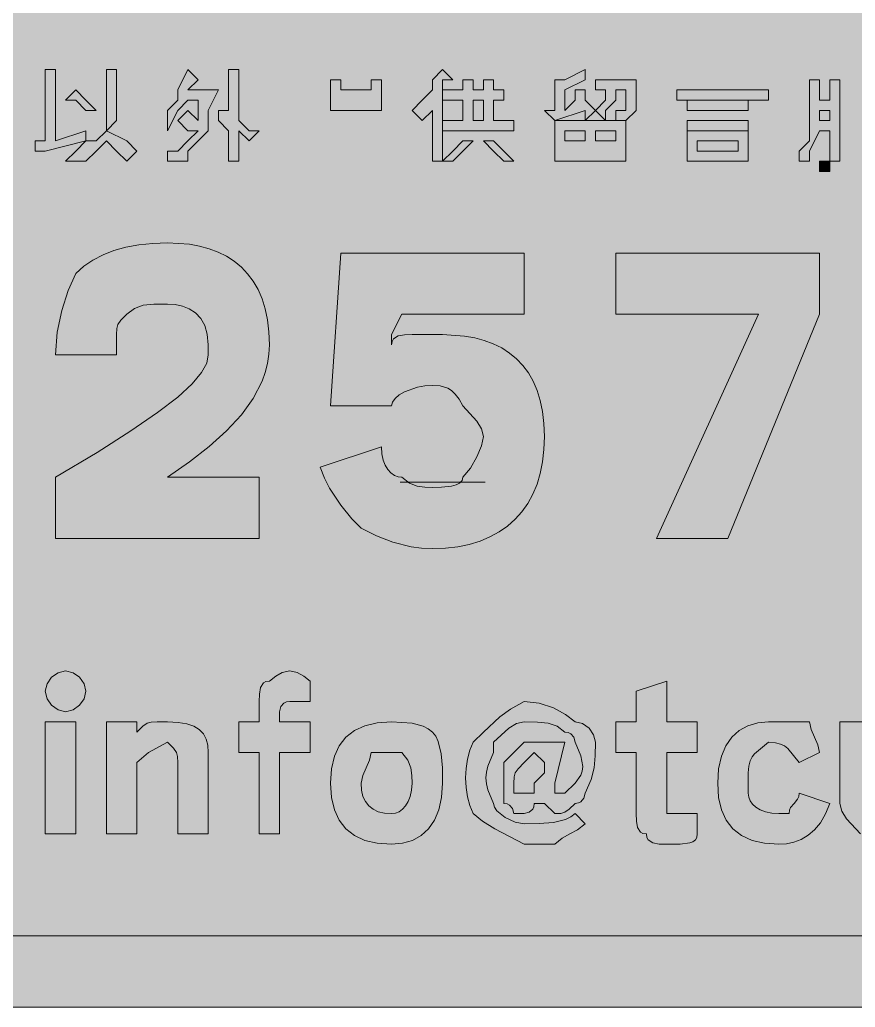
# Model space of a CAD drawing. Header units: metres. Extents: x 49 to 517, y 9 to 262.
# Drawn here: x 138.1 to 236.6, y 9.1 to 125.4 of the extents above; entities that cross this region are included whole.
import ezdxf

# ---------------------------------------------------------------- set-up
doc = ezdxf.new("R2010")
doc.units = ezdxf.units.M
for name, color, linetype, true_color in [('FILL_LIME_00FF00', 7, 'Continuous', 0x00ff00), ('FILL_WHITE_FFFFFF', 7, 'Continuous', 0xffffff), ('STROKE_LIME_00FF00', 7, 'Continuous', 0x00ff00)]:
    doc.layers.add(name, color=color, linetype=linetype, true_color=true_color)

msp = doc.modelspace()

# ---------------------------------------------------------------- hatches: boundary and pattern name
at = {"layer": 'FILL_LIME_00FF00', "true_color": 0x00ff00}
h = msp.add_hatch(color=7, dxfattribs=at)
h.dxf.hatch_style = 1
h.paths.add_polyline_path([(500.15, 262.26), (501.64, 262.08), (503.18, 261.75), (504.75, 261.27), (506.32, 260.62), (507.86, 259.79), (509.35, 258.76), (510.75, 257.52), (512.04, 256.12), (513.21, 254.61), (514.23, 253.03), (515.1, 251.37), (515.8, 249.66), (516.32, 247.9), (516.64, 246.12), (516.75, 244.32), (516.75, 27.12), (516.56, 25.32), (516.15, 23.52), (515.74, 21.72), (515.55, 19.92), (514.63, 18.31), (513.6, 16.92), (510.75, 13.92), (509.64, 12.85), (508.2, 11.67), (507.39, 11.14), (506.53, 10.71), (505.65, 10.43), (504.75, 10.32), (502.97, 9.63), (501.3, 9.27), (498.75, 9.12), (66.75, 9.12), (64.95, 9.18), (63.17, 9.36), (61.41, 9.69), (59.7, 10.17), (58.04, 10.82), (56.46, 11.65), (54.95, 12.68), (53.55, 13.92), (52.31, 15.32), (51.28, 16.83), (50.45, 18.41), (49.8, 20.07), (49.32, 21.78), (48.99, 23.54), (48.81, 25.32), (48.75, 27.12), (48.75, 244.32), (48.81, 246.12), (48.99, 247.9), (49.32, 249.66), (49.8, 251.37), (50.45, 253.03), (51.28, 254.61), (52.31, 256.12), (53.55, 257.52), (54.95, 258.76), (56.46, 259.79), (58.04, 260.62), (59.7, 261.27), (61.41, 261.75), (63.17, 262.08), (64.95, 262.26), (66.75, 262.32), (498.75, 262.32), (500.15, 262.26)])
h.paths.add_polyline_path([(64.96, 253.7), (63.22, 253.09), (61.6, 252.15), (60.15, 250.92), (58.92, 249.47), (57.97, 247.84), (57.37, 246.11), (57.21, 245.22), (57.15, 244.32), (57.15, 27.12), (57.34, 26.22), (57.75, 25.32), (58.16, 24.42), (58.35, 23.52), (58.56, 22.62), (59.1, 21.72), (60.75, 19.92), (61.86, 19.04), (63.3, 18.27), (64.97, 17.73), (66.75, 17.52), (498.75, 17.52), (499.86, 17.73), (501.3, 18.27), (504.75, 19.92), (505.63, 21.72), (506.4, 23.52), (506.94, 25.32), (507.15, 27.12), (507.15, 244.32), (507.15, 247.92), (506.44, 248.8), (505.95, 249.57), (505.46, 250.11), (505.15, 250.27), (504.75, 250.32), (502.97, 251.89), (501.3, 253.02), (499.86, 253.69), (498.75, 253.92), (66.75, 253.92), (65.85, 253.86), (64.96, 253.7)], flags=16)
h = msp.add_hatch(color=7, dxfattribs=at)
h.dxf.hatch_style = 1
h.paths.add_polyline_path([(139.95, 111.12), (141.15, 111.12), (141.15, 119.52), (142.35, 119.52), (142.35, 118.32), (142.35, 111.12), (145.95, 112.32), (145.95, 111.12), (141.15, 109.92), (139.95, 109.92), (139.95, 111.12)])
h = msp.add_hatch(color=7, dxfattribs=at)
h.dxf.hatch_style = 1
h.paths.add_polyline_path([(148.35, 115.92), (148.35, 117.12), (148.35, 119.52), (149.55, 119.52), (149.55, 118.32), (149.55, 117.12), (149.55, 114.72), (149.55, 113.52), (148.35, 112.32), (148.35, 113.52), (148.35, 114.72), (148.35, 115.92)])
h = msp.add_hatch(color=7, dxfattribs=at)
h.dxf.hatch_style = 1
h.paths.add_polyline_path([(159.15, 118.32), (157.95, 117.12), (160.35, 117.12), (161.55, 117.12), (160.35, 114.72), (160.35, 113.52), (160.35, 112.32), (159.15, 111.12), (157.95, 109.92), (157.95, 108.72), (156.75, 108.72), (155.55, 108.72), (155.55, 109.92), (156.75, 109.92), (157.95, 111.12), (159.15, 112.32), (157.95, 112.32), (156.75, 113.52), (157.95, 114.72), (159.15, 113.52), (159.15, 114.72), (159.15, 115.92), (157.95, 115.92), (156.75, 114.72), (155.55, 112.32), (155.55, 113.52), (155.55, 114.72), (156.75, 115.92), (156.75, 117.12), (157.95, 119.52), (159.15, 118.32)])
h = msp.add_hatch(color=7, dxfattribs=at)
h.dxf.hatch_style = 1
h.paths.add_polyline_path([(163.95, 118.32), (163.95, 113.52), (165.15, 112.32), (166.35, 112.32), (165.15, 111.12), (163.95, 112.32), (163.95, 108.72), (162.75, 108.72), (162.75, 112.32), (161.55, 113.52), (161.55, 114.72), (162.75, 114.72), (162.75, 119.52), (163.95, 119.52), (163.95, 118.32)])
h = msp.add_hatch(color=7, dxfattribs=at)
h.dxf.hatch_style = 1
h.paths.add_polyline_path([(185.55, 115.92), (186.75, 117.12), (186.75, 118.32), (187.95, 119.52), (189.15, 118.32), (187.95, 118.32), (187.95, 115.92), (187.95, 108.72), (186.75, 108.72), (186.75, 114.72), (185.55, 113.52), (184.35, 114.72), (185.55, 115.92)])
h = msp.add_hatch(color=7, dxfattribs=at)
h.dxf.hatch_style = 1
h.paths.add_polyline_path([(202.35, 118.32), (204.75, 119.52), (204.75, 118.32), (202.35, 117.12), (202.35, 114.72), (203.55, 115.92), (203.55, 117.12), (204.75, 117.12), (204.75, 115.92), (205.95, 114.72), (204.75, 113.52), (204.75, 114.72), (201.15, 113.52), (199.95, 114.72), (201.15, 114.72), (201.15, 118.32), (202.35, 118.32)])
h = msp.add_hatch(color=7, dxfattribs=at)
h.dxf.hatch_style = 1
h.paths.add_polyline_path([(180.75, 114.72), (174.75, 114.72), (174.75, 118.32), (175.95, 118.32), (175.95, 117.12), (179.55, 117.12), (179.55, 118.32), (180.75, 118.32), (180.75, 114.72)])
h = msp.add_hatch(color=7, dxfattribs=at)
h.dxf.hatch_style = 1
h.paths.add_polyline_path([(190.35, 118.32), (191.55, 118.32), (191.55, 117.12), (192.75, 117.12), (192.75, 118.32), (193.95, 118.32), (193.95, 117.12), (195.15, 117.12), (195.15, 115.92), (193.95, 115.92), (193.95, 113.52), (196.35, 113.52), (196.35, 112.32), (187.95, 112.32), (187.95, 113.52), (190.35, 113.52), (190.35, 115.92), (187.95, 115.92), (187.95, 117.12), (190.35, 117.12), (190.35, 118.32)])
h.paths.add_polyline_path([(192.75, 115.92), (191.55, 115.92), (191.55, 113.52), (192.75, 113.52), (192.75, 115.92)], flags=16)
h = msp.add_hatch(color=7, dxfattribs=at)
h.dxf.hatch_style = 1
h.paths.add_polyline_path([(210.75, 118.32), (210.75, 115.92), (210.75, 114.72), (209.55, 113.52), (208.35, 113.52), (208.35, 114.72), (209.55, 114.72), (209.55, 115.92), (209.55, 117.12), (208.35, 117.12), (208.35, 115.92), (207.15, 114.72), (207.15, 113.52), (205.95, 114.72), (207.15, 115.92), (207.15, 117.12), (205.95, 117.12), (205.95, 118.32), (210.75, 118.32)])
h = msp.add_hatch(color=7, dxfattribs=at)
h.dxf.hatch_style = 1
h.paths.add_polyline_path([(231.15, 108.72), (229.95, 108.72), (229.95, 109.92), (231.15, 111.12), (231.15, 112.32), (231.15, 113.52), (231.15, 118.32), (232.35, 118.32), (232.35, 115.92), (233.55, 115.92), (233.55, 118.32), (234.75, 118.32), (234.75, 109.92), (234.75, 108.72), (233.55, 108.72), (233.55, 109.92), (233.55, 112.32), (232.35, 112.32), (231.15, 109.92), (231.15, 108.72)])
h.paths.add_polyline_path([(232.35, 114.72), (232.35, 113.52), (233.55, 113.52), (233.55, 114.72), (232.35, 114.72)], flags=16)
h = msp.add_hatch(color=7, dxfattribs=at)
h.dxf.hatch_style = 1
h.paths.add_polyline_path([(145.95, 115.92), (147.15, 114.72), (145.95, 114.72), (144.75, 115.92), (143.55, 115.92), (144.75, 117.12), (145.95, 115.92)])
h = msp.add_hatch(color=7, dxfattribs=at)
h.dxf.hatch_style = 1
h.paths.add_polyline_path([(226.35, 117.12), (226.35, 115.92), (215.55, 115.92), (215.55, 117.12), (226.35, 117.12)])
h = msp.add_hatch(color=7, dxfattribs=at)
h.dxf.hatch_style = 1
h.paths.add_polyline_path([(223.95, 115.92), (223.95, 114.72), (216.75, 114.72), (216.75, 115.92), (223.95, 115.92)])
h = msp.add_hatch(color=7, dxfattribs=at)
h.dxf.hatch_style = 1
h.paths.add_polyline_path([(208.35, 108.72), (202.35, 108.72), (201.15, 108.72), (201.15, 113.52), (209.55, 113.52), (209.55, 108.72), (208.35, 108.72)])
h.paths.add_polyline_path([(205.95, 112.32), (205.95, 111.12), (208.35, 111.12), (208.35, 112.32), (205.95, 112.32)], flags=16)
h.paths.add_polyline_path([(204.75, 112.32), (202.35, 112.32), (202.35, 111.12), (204.75, 111.12), (204.75, 112.32)], flags=16)
h = msp.add_hatch(color=7, dxfattribs=at)
h.dxf.hatch_style = 1
h.paths.add_polyline_path([(223.95, 113.52), (223.95, 112.32), (216.75, 112.32), (216.75, 113.52), (223.95, 113.52)])
h = msp.add_hatch(color=7, dxfattribs=at)
h.dxf.hatch_style = 1
h.paths.add_polyline_path([(150.75, 108.72), (149.55, 109.92), (148.35, 111.12), (147.15, 109.92), (145.95, 108.72), (144.75, 108.72), (143.55, 108.72), (144.75, 109.92), (145.95, 111.12), (147.15, 111.12), (148.35, 112.32), (150.75, 111.12), (151.95, 109.92), (150.75, 108.72)])
h = msp.add_hatch(color=7, dxfattribs=at)
h.dxf.hatch_style = 1
h.paths.add_polyline_path([(223.95, 108.72), (222.75, 108.72), (217.95, 108.72), (216.75, 108.72), (216.75, 112.32), (223.95, 112.32), (223.95, 108.72)])
h.paths.add_polyline_path([(222.75, 111.12), (217.95, 111.12), (217.95, 109.92), (222.75, 109.92), (222.75, 111.12)], flags=16)
h = msp.add_hatch(color=7, dxfattribs=at)
h.dxf.hatch_style = 1
h.paths.add_polyline_path([(189.15, 109.92), (190.35, 111.12), (191.55, 111.12), (190.35, 109.92), (189.15, 108.72), (187.95, 108.72), (189.15, 109.92)])
h = msp.add_hatch(color=7, dxfattribs=at)
h.dxf.hatch_style = 1
h.paths.add_polyline_path([(195.15, 109.92), (196.35, 108.72), (195.15, 108.72), (193.95, 109.92), (192.75, 111.12), (193.95, 111.12), (195.15, 109.92)])
h = msp.add_hatch(color=7, dxfattribs=at)
h.dxf.hatch_style = 1
h.paths.add_polyline_path([(233.55, 107.52), (232.35, 107.52), (232.35, 108.72), (233.55, 108.72), (233.55, 107.52)])
h = msp.add_hatch(color=7, dxfattribs=at)
h.dxf.hatch_style = 1
h.paths.add_polyline_path([(166.35, 71.52), (166.35, 64.32), (142.35, 64.32), (142.35, 71.52), (147.26, 74.45), (151.24, 76.98), (154.37, 79.13), (156.75, 80.97), (158.45, 82.52), (159.56, 83.84), (160.17, 84.96), (160.35, 85.92), (160.35, 87.12), (160.24, 88.36), (159.94, 89.39), (159.46, 90.22), (158.85, 90.87), (158.12, 91.35), (157.31, 91.68), (156.45, 91.86), (155.55, 91.92), (153.96, 91.9), (152.7, 91.77), (151.67, 91.41), (150.75, 90.72), (150.06, 90.01), (149.7, 89.52), (149.57, 89.03), (149.55, 88.32), (149.55, 85.92), (142.35, 85.92), (142.56, 88.6), (143.1, 91.17), (143.87, 93.51), (144.75, 95.52), (145.71, 96.36), (146.77, 97.09), (147.96, 97.71), (149.25, 98.22), (150.66, 98.61), (152.17, 98.89), (153.81, 99.06), (155.55, 99.12), (158.13, 98.95), (159.33, 98.73), (160.46, 98.43), (161.52, 98.03), (162.51, 97.54), (163.42, 96.95), (164.25, 96.27), (164.99, 95.49), (165.65, 94.61), (166.22, 93.63), (166.69, 92.54), (167.06, 91.35), (167.33, 90.05), (167.49, 88.64), (167.55, 87.12), (167.49, 86.01), (167.33, 84.92), (167.06, 83.86), (166.69, 82.83), (165.65, 80.81), (164.25, 78.87), (162.51, 76.98), (160.46, 75.14), (158.13, 73.32), (155.55, 71.52), (166.35, 71.52)])
h = msp.add_hatch(color=7, dxfattribs=at)
h.dxf.hatch_style = 1
h.paths.add_polyline_path([(187.82, 70.34), (189, 70.47), (189.53, 70.61), (189.96, 70.83), (190.24, 71.12), (190.35, 71.52), (191.23, 72.61), (192, 73.92), (192.54, 75.23), (192.75, 76.32), (192.54, 77.22), (192, 78.12), (190.35, 79.92), (189.9, 80.71), (189.45, 81.31), (189, 81.73), (188.55, 82.02), (187.65, 82.28), (186.75, 82.32), (185.85, 82.27), (184.99, 82.11), (183.45, 81.57), (182.84, 81.21), (182.36, 80.8), (182.06, 80.37), (181.95, 79.92), (174.75, 79.92), (175.95, 97.92), (197.55, 97.92), (197.55, 90.72), (183.15, 90.72), (181.95, 88.32), (181.95, 87.12), (182, 87.52), (182.16, 87.81), (182.7, 88.17), (183.47, 88.3), (184.35, 88.32), (187.95, 88.32), (190.53, 88.15), (191.73, 87.93), (192.86, 87.63), (193.92, 87.23), (194.91, 86.74), (195.82, 86.15), (196.65, 85.47), (197.39, 84.69), (198.05, 83.81), (198.62, 82.83), (199.09, 81.74), (199.46, 80.55), (199.73, 79.25), (199.89, 77.84), (199.95, 76.32), (199.89, 74.79), (199.73, 73.34), (199.45, 71.98), (199.07, 70.71), (198.58, 69.54), (197.99, 68.45), (197.29, 67.46), (196.5, 66.57), (195.61, 65.78), (194.62, 65.08), (193.53, 64.49), (192.36, 64), (191.09, 63.62), (189.73, 63.34), (188.28, 63.18), (186.75, 63.12), (185.45, 63.17), (184.26, 63.33), (182.1, 63.87), (180.17, 64.64), (178.35, 65.52), (177.26, 66.64), (175.95, 68.22), (174.64, 70.24), (174.05, 71.43), (173.55, 72.72), (180.75, 75.12), (180.8, 74.28), (180.96, 73.54), (181.19, 72.93), (181.5, 72.42), (181.86, 72.03), (182.27, 71.74), (182.7, 71.58), (183.15, 71.52), (184.05, 70.83), (184.95, 70.47), (185.85, 70.34), (186.75, 70.32), (187.82, 70.34)])
h = msp.add_hatch(color=7, dxfattribs=at)
h.dxf.hatch_style = 1
h.paths.add_polyline_path([(225.15, 90.72), (208.35, 90.72), (208.35, 97.92), (232.35, 97.92), (232.35, 90.72), (221.55, 64.32), (213.15, 64.32), (225.15, 90.72)])
h = msp.add_hatch(color=7, dxfattribs=at)
h.dxf.hatch_style = 1
h.paths.add_polyline_path([(145.74, 45.44), (145.2, 44.67), (144.43, 44.13), (143.55, 43.92), (142.67, 44.13), (141.9, 44.67), (141.36, 45.44), (141.15, 46.32), (141.36, 47.2), (141.9, 47.97), (142.67, 48.51), (143.55, 48.72), (144.43, 48.51), (145.2, 47.97), (145.74, 47.2), (145.95, 46.32), (145.74, 45.44)])
h = msp.add_hatch(color=7, dxfattribs=at)
h.dxf.hatch_style = 1
h.paths.add_polyline_path([(166.35, 29.52), (166.35, 39.12), (163.95, 39.12), (163.95, 42.72), (166.35, 42.72), (166.35, 45.12), (166.37, 46), (166.5, 46.77), (166.86, 47.31), (167.15, 47.47), (167.55, 47.52), (168.3, 48.12), (169.07, 48.53), (169.95, 48.72), (170.83, 48.53), (171.6, 48.12), (172.35, 47.52), (172.35, 45.12), (171.15, 45.12), (169.95, 45.12), (169.55, 45.07), (169.26, 44.93), (168.9, 44.52), (168.75, 43.92), (168.75, 42.72), (172.35, 42.72), (172.35, 39.12), (168.75, 39.12), (168.75, 29.52), (166.35, 29.52)])
h = msp.add_hatch(color=7, dxfattribs=at)
h.dxf.hatch_style = 1
h.paths.add_polyline_path([(217.95, 42.72), (217.95, 39.12), (214.35, 39.12), (214.35, 33.12), (214.35, 31.92), (215.55, 31.92), (216.75, 31.92), (217.95, 31.92), (217.95, 29.52), (217.89, 29.12), (217.72, 28.83), (217.44, 28.61), (217.05, 28.47), (215.92, 28.34), (214.35, 28.32), (213.47, 28.34), (212.7, 28.47), (212.16, 28.83), (212, 29.12), (211.95, 29.52), (211.55, 29.57), (211.26, 29.73), (210.9, 30.27), (210.77, 31.04), (210.75, 31.92), (210.75, 39.12), (208.35, 39.12), (208.35, 42.72), (210.75, 42.72), (210.75, 46.32), (214.35, 47.52), (214.35, 42.72), (217.95, 42.72)])
h = msp.add_hatch(color=7, dxfattribs=at)
h.dxf.hatch_style = 1
h.paths.add_polyline_path([(201.15, 34.32), (202.35, 34.32), (203.55, 35.52), (204.22, 36.44), (204.39, 36.93), (204.45, 37.47), (204.22, 38.73), (203.55, 40.32), (203.4, 40.92), (203.04, 41.33), (202.75, 41.47), (202.35, 41.52), (201.43, 42.21), (200.4, 42.57), (199.14, 42.7), (197.55, 42.72), (196.65, 42.51), (195.75, 41.97), (193.95, 40.32), (193.95, 39.12), (193.27, 37.51), (193.11, 36.8), (193.05, 36.12), (193.11, 35.44), (193.27, 34.73), (193.95, 33.12), (194.06, 32.67), (194.34, 32.24), (195.3, 31.47), (196.48, 30.93), (197.55, 30.72), (199.33, 30.74), (201, 30.87), (202.44, 31.23), (203.05, 31.52), (203.55, 31.92), (204.75, 30.72), (203.85, 30.01), (202.95, 29.52), (202.05, 29.03), (201.15, 28.32), (197.55, 28.32), (194.1, 30.12), (192.66, 31.02), (191.55, 31.92), (191.16, 32.87), (190.87, 33.91), (190.71, 35), (190.65, 36.12), (190.71, 37.24), (190.87, 38.33), (191.16, 39.37), (191.55, 40.32), (192.75, 41.52), (194.7, 43.32), (195.96, 44.22), (197.55, 45.12), (199.33, 44.91), (201, 44.37), (202.44, 43.6), (203.55, 42.72), (204.43, 42.51), (205.2, 41.97), (205.74, 41.2), (205.95, 40.32), (205.93, 38.71), (205.8, 37.32), (205.44, 35.93), (204.75, 34.32), (204.6, 33.72), (204.24, 33.31), (203.95, 33.17), (203.55, 33.12), (202.84, 32.43), (202.35, 32.07), (201.86, 31.94), (201.15, 31.92), (199.95, 33.12), (198.75, 33.12), (198.7, 32.72), (198.56, 32.43), (198.15, 32.07), (197.55, 31.92), (196.35, 31.92), (196.2, 32.52), (195.84, 32.93), (195.55, 33.07), (195.15, 33.12), (195.15, 34.32), (195.15, 35.52), (195.15, 37.92), (197.55, 40.32), (198.75, 40.32), (199.95, 40.32), (201.15, 40.32), (202.35, 40.32), (201.15, 35.52), (201.15, 34.32)])
h.paths.add_polyline_path([(198.75, 35.52), (199.95, 36.72), (199.95, 37.92), (198.75, 39.12), (197.55, 37.92), (196.86, 37.21), (196.5, 36.72), (196.37, 36.23), (196.35, 35.52), (196.35, 34.32), (197.55, 34.32), (198.75, 34.32), (198.75, 35.52)], flags=16)
h = msp.add_hatch(color=7, dxfattribs=at)
h.dxf.hatch_style = 1
h.paths.add_polyline_path([(141.15, 29.52), (141.15, 42.72), (144.75, 42.72), (144.75, 29.52), (141.15, 29.52)])
h = msp.add_hatch(color=7, dxfattribs=at)
h.dxf.hatch_style = 1
h.paths.add_polyline_path([(156.75, 29.52), (156.75, 36.72), (156.75, 37.92), (156.73, 38.63), (156.6, 39.12), (156.24, 39.61), (155.55, 40.32), (153.3, 39.12), (151.95, 37.92), (151.95, 29.52), (148.35, 29.52), (148.35, 42.72), (151.95, 42.72), (151.95, 41.52), (152.66, 42.21), (153.15, 42.57), (153.64, 42.7), (154.35, 42.72), (155.55, 42.72), (156.79, 42.66), (157.82, 42.49), (158.65, 42.21), (159.3, 41.82), (159.78, 41.31), (160.11, 40.69), (160.29, 39.96), (160.35, 39.12), (160.35, 37.92), (160.35, 29.52), (156.75, 29.52)])
h = msp.add_hatch(color=7, dxfattribs=at)
h.dxf.hatch_style = 1
h.paths.add_polyline_path([(187.52, 32.37), (187, 31.13), (186.3, 30.12), (185.43, 29.33), (184.41, 28.77), (183.24, 28.43), (181.95, 28.32), (180.26, 28.43), (178.8, 28.77), (177.56, 29.33), (176.55, 30.12), (175.76, 31.13), (175.2, 32.37), (174.86, 33.83), (174.75, 35.52), (174.86, 37.21), (175.2, 38.67), (175.76, 39.91), (176.55, 40.92), (177.56, 41.71), (178.8, 42.27), (180.26, 42.61), (181.95, 42.72), (184.35, 42.57), (185.66, 42.21), (186.25, 41.92), (186.75, 41.52), (187.15, 41.02), (187.44, 40.41), (187.8, 38.97), (187.93, 37.3), (187.95, 35.52), (187.84, 33.83), (187.52, 32.37)])
h.paths.add_polyline_path([(184.2, 37.32), (183.84, 38.22), (183.15, 39.12), (181.95, 39.12), (179.55, 39.12), (179.36, 38.22), (178.95, 37.32), (178.54, 36.42), (178.35, 35.52), (178.41, 34.68), (178.57, 33.94), (178.86, 33.33), (179.25, 32.82), (179.76, 32.43), (180.37, 32.14), (181.11, 31.98), (181.95, 31.92), (182.4, 31.98), (182.83, 32.14), (183.24, 32.43), (183.6, 32.82), (183.91, 33.33), (184.14, 33.94), (184.3, 34.68), (184.35, 35.52), (184.33, 36.42), (184.2, 37.32)], flags=16)
h = msp.add_hatch(color=7, dxfattribs=at)
h.dxf.hatch_style = 1
h.paths.add_polyline_path([(231.15, 42.72), (231.34, 41.82), (231.75, 40.92), (232.16, 40.02), (232.35, 39.12), (229.95, 37.92), (228.6, 39.57), (228.23, 39.88), (227.76, 40.11), (227.14, 40.27), (226.35, 40.32), (224.7, 38.97), (224.39, 38.6), (224.16, 38.13), (224, 37.51), (223.95, 36.72), (223.95, 35.52), (223.95, 34.32), (224.01, 33.87), (224.17, 33.44), (224.46, 33.03), (224.85, 32.67), (225.36, 32.36), (225.98, 32.13), (226.71, 31.97), (227.55, 31.92), (228.75, 31.92), (228.8, 32.32), (228.94, 32.63), (229.35, 33.12), (229.76, 33.61), (229.9, 33.92), (229.95, 34.32), (233.55, 33.12), (233.05, 31.88), (232.44, 30.85), (231.76, 30.02), (231, 29.37), (230.19, 28.89), (229.33, 28.56), (228.45, 28.38), (227.55, 28.32), (225.86, 28.43), (224.4, 28.77), (223.16, 29.33), (222.15, 30.12), (221.36, 31.13), (220.8, 32.37), (220.46, 33.83), (220.35, 35.52), (220.46, 37.21), (220.78, 38.67), (221.3, 39.91), (222, 40.92), (222.87, 41.71), (223.89, 42.27), (225.06, 42.61), (226.35, 42.72), (231.15, 42.72)])
h = msp.add_hatch(color=7, dxfattribs=at)
h.dxf.hatch_style = 1
h.paths.add_polyline_path([(247.95, 42.72), (247.95, 28.32), (244.35, 28.32), (244.35, 29.52), (243.66, 29.5), (243.3, 29.37), (243.17, 29.01), (243.15, 28.32), (240.75, 28.32), (239.85, 28.51), (238.95, 28.92), (238.05, 29.33), (237.15, 29.52), (235.5, 31.32), (234.96, 32.22), (234.75, 33.12), (234.75, 42.72), (239.55, 42.72), (239.55, 34.32), (239.55, 33.12), (240.26, 32.43), (240.75, 32.07), (241.24, 31.94), (241.95, 31.92), (242.55, 32.07), (242.96, 32.43), (243.1, 32.72), (243.15, 33.12), (243.55, 33.17), (243.84, 33.31), (244.2, 33.72), (244.35, 34.32), (244.35, 42.72), (247.95, 42.72)])
at = {"layer": 'FILL_WHITE_FFFFFF', "true_color": 0xffffff}
h = msp.add_hatch(color=7, dxfattribs=at)
h.dxf.hatch_style = 1
h.paths.add_polyline_path([(498.75, 253.92), (499.86, 253.69), (501.3, 253.02), (502.97, 251.89), (504.75, 250.32), (505.63, 249.21), (506.4, 247.77), (506.94, 246.1), (507.15, 244.32), (507.15, 27.12), (506.94, 25.32), (506.4, 23.52), (505.63, 21.72), (504.75, 19.92), (501.3, 18.27), (499.86, 17.73), (498.75, 17.52), (66.75, 17.52), (65.85, 17.54), (64.95, 17.67), (64.05, 18.03), (63.15, 18.72), (62.27, 18.91), (61.5, 19.32), (60.75, 19.92), (59.1, 21.72), (58.56, 22.62), (58.35, 23.52), (58.16, 24.42), (57.75, 25.32), (57.34, 26.22), (57.15, 27.12), (57.15, 244.32), (57.21, 245.22), (57.37, 246.11), (57.97, 247.84), (58.92, 249.47), (60.15, 250.92), (61.6, 252.15), (63.22, 253.09), (64.96, 253.7), (65.85, 253.86), (66.75, 253.92), (498.75, 253.92)])

# ---------------------------------------------------------------- linework, layer by layer
at = {"layer": 'FILL_LIME_00FF00', "lineweight": 0, "true_color": 0x00ff00}
for points in [[(498.75, 9.12), (66.75, 9.12), (64.95, 9.18), (63.17, 9.36), (61.41, 9.69), (59.7, 10.17), (58.04, 10.82), (56.46, 11.65), (54.95, 12.68), (53.55, 13.92), (52.31, 15.32), (51.28, 16.83), (50.45, 18.41), (49.8, 20.07), (49.32, 21.78), (48.99, 23.54), (48.81, 25.32), (48.75, 27.12), (48.75, 244.32)], [(57.15, 244.32), (57.15, 27.12), (57.34, 26.22), (57.75, 25.32), (58.16, 24.42), (58.35, 23.52), (58.56, 22.62), (59.1, 21.72), (60.75, 19.92), (61.86, 19.04), (63.3, 18.27), (64.97, 17.73), (66.75, 17.52), (498.75, 17.52)], [(237.15, 29.52), (235.5, 31.32), (234.96, 32.22), (234.75, 33.12), (234.75, 42.72), (239.55, 42.72)]]:
    msp.add_lwpolyline(points, dxfattribs=at)
for points in [[(139.95, 111.12), (141.15, 111.12), (141.15, 119.52), (142.35, 119.52), (142.35, 118.32), (142.35, 111.12), (145.95, 112.32), (145.95, 111.12), (141.15, 109.92), (139.95, 109.92)], [(148.35, 115.92), (148.35, 117.12), (148.35, 119.52), (149.55, 119.52), (149.55, 118.32), (149.55, 117.12), (149.55, 114.72), (149.55, 113.52), (148.35, 112.32), (148.35, 113.52), (148.35, 114.72)], [(159.15, 118.32), (157.95, 117.12), (160.35, 117.12), (161.55, 117.12), (160.35, 114.72), (160.35, 113.52), (160.35, 112.32), (159.15, 111.12), (157.95, 109.92), (157.95, 108.72), (156.75, 108.72), (155.55, 108.72), (155.55, 109.92), (156.75, 109.92), (157.95, 111.12), (159.15, 112.32), (157.95, 112.32), (156.75, 113.52), (157.95, 114.72), (159.15, 113.52), (159.15, 114.72), (159.15, 115.92), (157.95, 115.92), (156.75, 114.72), (155.55, 112.32), (155.55, 113.52), (155.55, 114.72), (156.75, 115.92), (156.75, 117.12), (157.95, 119.52)], [(163.95, 118.32), (163.95, 113.52), (165.15, 112.32), (166.35, 112.32), (165.15, 111.12), (163.95, 112.32), (163.95, 108.72), (162.75, 108.72), (162.75, 112.32), (161.55, 113.52), (161.55, 114.72), (162.75, 114.72), (162.75, 119.52), (163.95, 119.52)], [(185.55, 115.92), (186.75, 117.12), (186.75, 118.32), (187.95, 119.52), (189.15, 118.32), (187.95, 118.32), (187.95, 115.92), (187.95, 108.72), (186.75, 108.72), (186.75, 114.72), (185.55, 113.52), (184.35, 114.72)], [(202.35, 118.32), (204.75, 119.52), (204.75, 118.32), (202.35, 117.12), (202.35, 114.72), (203.55, 115.92), (203.55, 117.12), (204.75, 117.12), (204.75, 115.92), (205.95, 114.72), (204.75, 113.52), (204.75, 114.72), (201.15, 113.52), (199.95, 114.72), (201.15, 114.72), (201.15, 118.32)], [(180.75, 114.72), (174.75, 114.72), (174.75, 118.32), (175.95, 118.32), (175.95, 117.12), (179.55, 117.12), (179.55, 118.32), (180.75, 118.32)], [(190.35, 118.32), (191.55, 118.32), (191.55, 117.12), (192.75, 117.12), (192.75, 118.32), (193.95, 118.32), (193.95, 117.12), (195.15, 117.12), (195.15, 115.92), (193.95, 115.92), (193.95, 113.52), (196.35, 113.52), (196.35, 112.32), (187.95, 112.32), (187.95, 113.52), (190.35, 113.52), (190.35, 115.92), (187.95, 115.92), (187.95, 117.12), (190.35, 117.12)], [(210.75, 118.32), (210.75, 115.92), (210.75, 114.72), (209.55, 113.52), (208.35, 113.52), (208.35, 114.72), (209.55, 114.72), (209.55, 115.92), (209.55, 117.12), (208.35, 117.12), (208.35, 115.92), (207.15, 114.72), (207.15, 113.52), (205.95, 114.72), (207.15, 115.92), (207.15, 117.12), (205.95, 117.12), (205.95, 118.32)], [(231.15, 108.72), (229.95, 108.72), (229.95, 109.92), (231.15, 111.12), (231.15, 112.32), (231.15, 113.52), (231.15, 118.32), (232.35, 118.32), (232.35, 115.92), (233.55, 115.92), (233.55, 118.32), (234.75, 118.32), (234.75, 109.92), (234.75, 108.72), (233.55, 108.72), (233.55, 109.92), (233.55, 112.32), (232.35, 112.32), (231.15, 109.92)], [(145.95, 115.92), (147.15, 114.72), (145.95, 114.72), (144.75, 115.92), (143.55, 115.92), (144.75, 117.12)], [(226.35, 117.12), (226.35, 115.92), (215.55, 115.92), (215.55, 117.12)], [(192.75, 115.92), (191.55, 115.92), (191.55, 113.52), (192.75, 113.52)], [(223.95, 115.92), (223.95, 114.72), (216.75, 114.72), (216.75, 115.92)], [(232.35, 114.72), (232.35, 113.52), (233.55, 113.52), (233.55, 114.72)], [(208.35, 108.72), (202.35, 108.72), (201.15, 108.72), (201.15, 113.52), (209.55, 113.52), (209.55, 108.72)], [(223.95, 113.52), (223.95, 112.32), (216.75, 112.32), (216.75, 113.52)], [(150.75, 108.72), (149.55, 109.92), (148.35, 111.12), (147.15, 109.92), (145.95, 108.72), (144.75, 108.72), (143.55, 108.72), (144.75, 109.92), (145.95, 111.12), (147.15, 111.12), (148.35, 112.32), (150.75, 111.12), (151.95, 109.92)], [(204.75, 112.32), (202.35, 112.32), (202.35, 111.12), (204.75, 111.12)], [(205.95, 112.32), (205.95, 111.12), (208.35, 111.12), (208.35, 112.32)], [(223.95, 108.72), (222.75, 108.72), (217.95, 108.72), (216.75, 108.72), (216.75, 112.32), (223.95, 112.32)], [(189.15, 109.92), (190.35, 111.12), (191.55, 111.12), (190.35, 109.92), (189.15, 108.72), (187.95, 108.72)], [(195.15, 109.92), (196.35, 108.72), (195.15, 108.72), (193.95, 109.92), (192.75, 111.12), (193.95, 111.12)], [(222.75, 111.12), (217.95, 111.12), (217.95, 109.92), (222.75, 109.92)], [(233.55, 107.52), (232.35, 107.52), (232.35, 108.72), (233.55, 108.72)], [(166.35, 71.52), (166.35, 64.32), (142.35, 64.32), (142.35, 71.52), (147.26, 74.45), (151.24, 76.98), (154.37, 79.13), (156.75, 80.97), (158.45, 82.52), (159.56, 83.84), (160.17, 84.96), (160.35, 85.92), (160.35, 87.12), (160.24, 88.36), (159.94, 89.39), (159.46, 90.22), (158.85, 90.87), (158.12, 91.35), (157.31, 91.68), (156.45, 91.86), (155.55, 91.92), (153.96, 91.9), (152.7, 91.77), (151.67, 91.41), (150.75, 90.72), (150.06, 90.01), (149.7, 89.52), (149.57, 89.03), (149.55, 88.32), (149.55, 85.92), (142.35, 85.92), (142.56, 88.6), (143.1, 91.17), (143.87, 93.51), (144.75, 95.52), (145.71, 96.36), (146.77, 97.09), (147.96, 97.71), (149.25, 98.22), (150.66, 98.61), (152.17, 98.89), (153.81, 99.06), (155.55, 99.12), (158.13, 98.95), (159.33, 98.73), (160.46, 98.43), (161.52, 98.03), (162.51, 97.54), (163.42, 96.95), (164.25, 96.27), (164.99, 95.49), (165.65, 94.61), (166.22, 93.63), (166.69, 92.54), (167.06, 91.35), (167.33, 90.05), (167.49, 88.64), (167.55, 87.12), (167.49, 86.01), (167.33, 84.92), (167.06, 83.86), (166.69, 82.83), (165.65, 80.81), (164.25, 78.87), (162.51, 76.98), (160.46, 75.14), (158.13, 73.32), (155.55, 71.52)], [(187.82, 70.34), (189, 70.47), (189.53, 70.61), (189.96, 70.83), (190.24, 71.12), (190.35, 71.52), (191.23, 72.61), (192, 73.92), (192.54, 75.23), (192.75, 76.32), (192.54, 77.22), (192, 78.12), (190.35, 79.92), (189.9, 80.71), (189.45, 81.31), (189, 81.73), (188.55, 82.02), (187.65, 82.28), (186.75, 82.32), (185.85, 82.27), (184.99, 82.11), (183.45, 81.57), (182.84, 81.21), (182.36, 80.8), (182.06, 80.37), (181.95, 79.92), (174.75, 79.92), (175.95, 97.92), (197.55, 97.92), (197.55, 90.72), (183.15, 90.72), (181.95, 88.32), (181.95, 87.12), (182, 87.52), (182.16, 87.81), (182.7, 88.17), (183.47, 88.3), (184.35, 88.32), (187.95, 88.32), (190.53, 88.15), (191.73, 87.93), (192.86, 87.63), (193.92, 87.23), (194.91, 86.74), (195.82, 86.15), (196.65, 85.47), (197.39, 84.69), (198.05, 83.81), (198.62, 82.83), (199.09, 81.74), (199.46, 80.55), (199.73, 79.25), (199.89, 77.84), (199.95, 76.32), (199.89, 74.79), (199.73, 73.34), (199.45, 71.98), (199.07, 70.71), (198.58, 69.54), (197.99, 68.45), (197.29, 67.46), (196.5, 66.57), (195.61, 65.78), (194.62, 65.08), (193.53, 64.49), (192.36, 64), (191.09, 63.62), (189.73, 63.34), (188.28, 63.18), (186.75, 63.12), (185.45, 63.17), (184.26, 63.33), (182.1, 63.87), (180.17, 64.64), (178.35, 65.52), (177.26, 66.64), (175.95, 68.22), (174.64, 70.24), (174.05, 71.43), (173.55, 72.72), (180.75, 75.12), (180.8, 74.28), (180.96, 73.54), (181.19, 72.93), (181.5, 72.42), (181.86, 72.03), (182.27, 71.74), (182.7, 71.58), (183.15, 71.52), (184.05, 70.83), (184.95, 70.47), (185.85, 70.34), (186.75, 70.32)], [(225.15, 90.72), (208.35, 90.72), (208.35, 97.92), (232.35, 97.92), (232.35, 90.72), (221.55, 64.32), (213.15, 64.32)], [(145.74, 45.44), (145.2, 44.67), (144.43, 44.13), (143.55, 43.92), (142.67, 44.13), (141.9, 44.67), (141.36, 45.44), (141.15, 46.32), (141.36, 47.2), (141.9, 47.97), (142.67, 48.51), (143.55, 48.72), (144.43, 48.51), (145.2, 47.97), (145.74, 47.2), (145.95, 46.32)], [(166.35, 29.52), (166.35, 39.12), (163.95, 39.12), (163.95, 42.72), (166.35, 42.72), (166.35, 45.12), (166.37, 46), (166.5, 46.77), (166.86, 47.31), (167.15, 47.47), (167.55, 47.52), (168.3, 48.12), (169.07, 48.53), (169.95, 48.72), (170.83, 48.53), (171.6, 48.12), (172.35, 47.52), (172.35, 45.12), (171.15, 45.12), (169.95, 45.12), (169.55, 45.07), (169.26, 44.93), (168.9, 44.52), (168.75, 43.92), (168.75, 42.72), (172.35, 42.72), (172.35, 39.12), (168.75, 39.12), (168.75, 29.52)], [(217.95, 42.72), (217.95, 39.12), (214.35, 39.12), (214.35, 33.12), (214.35, 31.92), (215.55, 31.92), (216.75, 31.92), (217.95, 31.92), (217.95, 29.52), (217.89, 29.12), (217.72, 28.83), (217.44, 28.61), (217.05, 28.47), (215.92, 28.34), (214.35, 28.32), (213.47, 28.34), (212.7, 28.47), (212.16, 28.83), (212, 29.12), (211.95, 29.52), (211.55, 29.57), (211.26, 29.73), (210.9, 30.27), (210.77, 31.04), (210.75, 31.92), (210.75, 39.12), (208.35, 39.12), (208.35, 42.72), (210.75, 42.72), (210.75, 46.32), (214.35, 47.52), (214.35, 42.72)], [(201.15, 34.32), (202.35, 34.32), (203.55, 35.52), (204.22, 36.44), (204.39, 36.93), (204.45, 37.47), (204.22, 38.73), (203.55, 40.32), (203.4, 40.92), (203.04, 41.33), (202.75, 41.47), (202.35, 41.52), (201.43, 42.21), (200.4, 42.57), (199.14, 42.7), (197.55, 42.72), (196.65, 42.51), (195.75, 41.97), (193.95, 40.32), (193.95, 39.12), (193.27, 37.51), (193.11, 36.8), (193.05, 36.12), (193.11, 35.44), (193.27, 34.73), (193.95, 33.12), (194.06, 32.67), (194.34, 32.24), (195.3, 31.47), (196.48, 30.93), (197.55, 30.72), (199.33, 30.74), (201, 30.87), (202.44, 31.23), (203.05, 31.52), (203.55, 31.92), (204.75, 30.72), (203.85, 30.01), (202.95, 29.52), (202.05, 29.03), (201.15, 28.32), (197.55, 28.32), (194.1, 30.12), (192.66, 31.02), (191.55, 31.92), (191.16, 32.87), (190.87, 33.91), (190.71, 35), (190.65, 36.12), (190.71, 37.24), (190.87, 38.33), (191.16, 39.37), (191.55, 40.32), (192.75, 41.52), (194.7, 43.32), (195.96, 44.22), (197.55, 45.12), (199.33, 44.91), (201, 44.37), (202.44, 43.6), (203.55, 42.72), (204.43, 42.51), (205.2, 41.97), (205.74, 41.2), (205.95, 40.32), (205.93, 38.71), (205.8, 37.32), (205.44, 35.93), (204.75, 34.32), (204.6, 33.72), (204.24, 33.31), (203.95, 33.17), (203.55, 33.12), (202.84, 32.43), (202.35, 32.07), (201.86, 31.94), (201.15, 31.92), (199.95, 33.12), (198.75, 33.12), (198.7, 32.72), (198.56, 32.43), (198.15, 32.07), (197.55, 31.92), (196.35, 31.92), (196.2, 32.52), (195.84, 32.93), (195.55, 33.07), (195.15, 33.12), (195.15, 34.32), (195.15, 35.52), (195.15, 37.92), (197.55, 40.32), (198.75, 40.32), (199.95, 40.32), (201.15, 40.32), (202.35, 40.32), (201.15, 35.52)], [(141.15, 29.52), (141.15, 42.72), (144.75, 42.72), (144.75, 29.52)], [(156.75, 29.52), (156.75, 36.72), (156.75, 37.92), (156.73, 38.63), (156.6, 39.12), (156.24, 39.61), (155.55, 40.32), (153.3, 39.12), (151.95, 37.92), (151.95, 29.52), (148.35, 29.52), (148.35, 42.72), (151.95, 42.72), (151.95, 41.52), (152.66, 42.21), (153.15, 42.57), (153.64, 42.7), (154.35, 42.72), (155.55, 42.72), (156.79, 42.66), (157.82, 42.49), (158.65, 42.21), (159.3, 41.82), (159.78, 41.31), (160.11, 40.69), (160.29, 39.96), (160.35, 39.12), (160.35, 37.92), (160.35, 29.52)], [(187.52, 32.37), (187, 31.13), (186.3, 30.12), (185.43, 29.33), (184.41, 28.77), (183.24, 28.43), (181.95, 28.32), (180.26, 28.43), (178.8, 28.77), (177.56, 29.33), (176.55, 30.12), (175.76, 31.13), (175.2, 32.37), (174.86, 33.83), (174.75, 35.52), (174.86, 37.21), (175.2, 38.67), (175.76, 39.91), (176.55, 40.92), (177.56, 41.71), (178.8, 42.27), (180.26, 42.61), (181.95, 42.72), (184.35, 42.57), (185.66, 42.21), (186.25, 41.92), (186.75, 41.52), (187.15, 41.02), (187.44, 40.41), (187.8, 38.97), (187.93, 37.3), (187.95, 35.52), (187.84, 33.83)], [(231.15, 42.72), (231.34, 41.82), (231.75, 40.92), (232.16, 40.02), (232.35, 39.12), (229.95, 37.92), (228.6, 39.57), (228.23, 39.88), (227.76, 40.11), (227.14, 40.27), (226.35, 40.32), (224.7, 38.97), (224.39, 38.6), (224.16, 38.13), (224, 37.51), (223.95, 36.72), (223.95, 35.52), (223.95, 34.32), (224.01, 33.87), (224.17, 33.44), (224.46, 33.03), (224.85, 32.67), (225.36, 32.36), (225.98, 32.13), (226.71, 31.97), (227.55, 31.92), (228.75, 31.92), (228.8, 32.32), (228.94, 32.63), (229.35, 33.12), (229.76, 33.61), (229.9, 33.92), (229.95, 34.32), (233.55, 33.12), (233.05, 31.88), (232.44, 30.85), (231.76, 30.02), (231, 29.37), (230.19, 28.89), (229.33, 28.56), (228.45, 28.38), (227.55, 28.32), (225.86, 28.43), (224.4, 28.77), (223.16, 29.33), (222.15, 30.12), (221.36, 31.13), (220.8, 32.37), (220.46, 33.83), (220.35, 35.52), (220.46, 37.21), (220.78, 38.67), (221.3, 39.91), (222, 40.92), (222.87, 41.71), (223.89, 42.27), (225.06, 42.61), (226.35, 42.72)], [(184.2, 37.32), (183.84, 38.22), (183.15, 39.12), (181.95, 39.12), (179.55, 39.12), (179.36, 38.22), (178.95, 37.32), (178.54, 36.42), (178.35, 35.52), (178.41, 34.68), (178.57, 33.94), (178.86, 33.33), (179.25, 32.82), (179.76, 32.43), (180.37, 32.14), (181.11, 31.98), (181.95, 31.92), (182.4, 31.98), (182.83, 32.14), (183.24, 32.43), (183.6, 32.82), (183.91, 33.33), (184.14, 33.94), (184.3, 34.68), (184.35, 35.52), (184.33, 36.42)], [(198.75, 35.52), (199.95, 36.72), (199.95, 37.92), (198.75, 39.12), (197.55, 37.92), (196.86, 37.21), (196.5, 36.72), (196.37, 36.23), (196.35, 35.52), (196.35, 34.32), (197.55, 34.32), (198.75, 34.32)]]:
    msp.add_lwpolyline(points, close=True, dxfattribs=at)
at = {"layer": 'FILL_WHITE_FFFFFF', "lineweight": 0, "true_color": 0xffffff}
msp.add_lwpolyline([(498.75, 17.52), (66.75, 17.52), (65.85, 17.54), (64.95, 17.67), (64.05, 18.03), (63.15, 18.72), (62.27, 18.91), (61.5, 19.32), (60.75, 19.92), (59.1, 21.72), (58.56, 22.62), (58.35, 23.52), (58.16, 24.42), (57.75, 25.32), (57.34, 26.22), (57.15, 27.12), (57.15, 244.32)], dxfattribs=at)
at = {"layer": 'STROKE_LIME_00FF00', "lineweight": 0, "true_color": 0x00ff00}
msp.add_lwpolyline([(182.95, 70.96), (192.95, 70.96)], dxfattribs=at)

doc.saveas('drawing.dxf')
